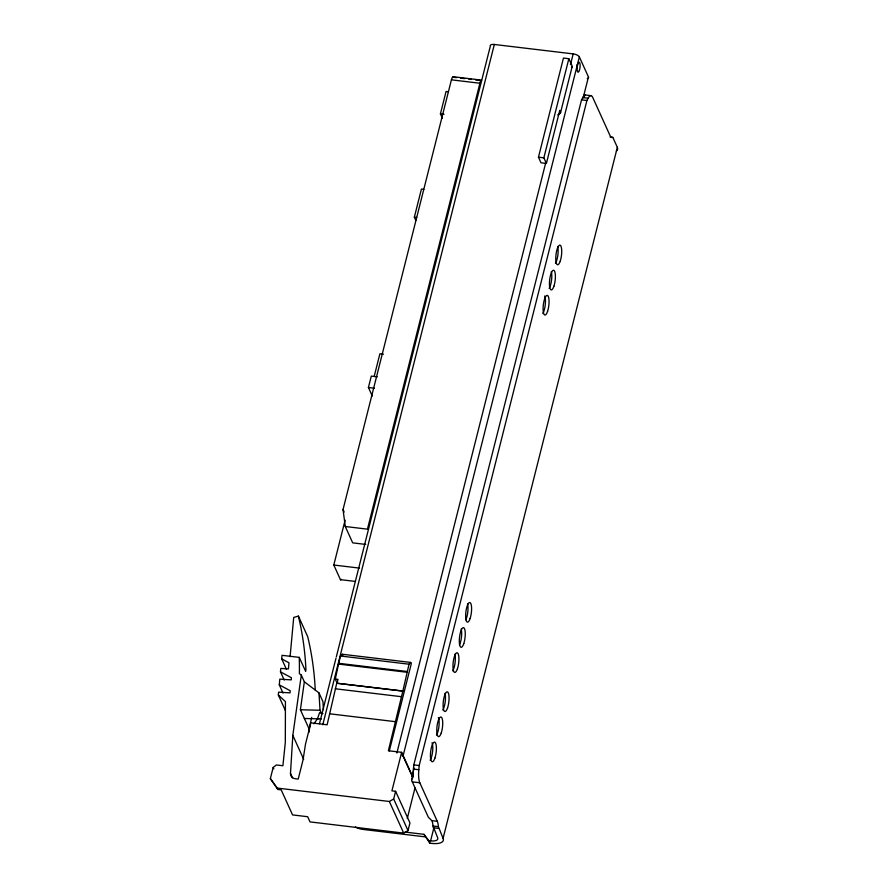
<?xml version="1.0" encoding="UTF-8"?>
<svg xmlns="http://www.w3.org/2000/svg" width="888" height="888" viewBox="0 0 888 888"><rect width="100%" height="100%" fill="white"/><g stroke="black" fill="none" stroke-linecap="round" stroke-linejoin="round"><path stroke-width="1.33" d="M292.485 777.81L290.487 773.393L292.818 735.353L301.31 675.091L299.378 673.615A364.779 318.115 -24.4 0 0 299.234 657.375L282.018 655.322L281.696 658.863L286.491 669.441M285.381 710.533L278.344 695.015L278.61 692.14L290.021 692.873L290.221 690.753L279.287 684.848L279.809 679.142L291.231 679.875L291.419 677.755L280.486 671.85L280.808 668.409L288.422 668.897L288.989 662.792L281.696 658.863M290.087 656.676L293.717 617.438L298.39 616.094L307.714 636.663A364.779 318.115 -24.4 0 1 315.24 690.02M405.039 832.067L423.942 834.332L428.738 840.659L430.591 840.869A9.435 3.796 14.2 0 0 437.673 837.75L433.011 826.029A15.718 4.396 -83.2 0 0 431.89 820.656L428.393 817.315L412.31 781.873A15.718 4.396 -83.2 0 1 411.61 779.586A19.469 3.497 -71.3 0 0 413.286 776.589A15.718 4.396 -83.2 0 1 413.42 769.075L413.808 764.89L581.518 99.867L582.761 97.569A15.718 4.396 -83.2 0 1 585.159 95.027A19.469 3.497 -71.3 0 0 584.237 95.072L583.56 97.758M443.068 838.394L438.406 826.673A15.718 4.396 -83.2 0 0 437.285 821.3L419.802 782.761A15.718 4.396 -83.2 0 1 418.814 769.718L419.203 765.534L586.913 100.511L588.156 98.213A15.718 4.396 -83.2 0 1 592.673 97.303L610.156 135.842A15.718 4.396 -83.2 0 0 612.221 137.474L612.809 137.351L617.338 147.341L443.068 838.394A15.096 6.061 14.2 0 1 431.735 843.4L429.881 843.178L423.942 834.332M308.991 732.212L309.834 725.23A439.138 269.73 -11 0 0 311.732 717.426M309.368 729.514L300.399 709.756L304.34 681.773L301.31 675.091M341.325 579.32L340.648 580.008A5.661 1.576 -83.2 0 1 340.437 579.642L333.799 565.023L345.121 520.146M290.487 773.393A6.294 5.483 -24.4 0 0 295.227 778.721L298.224 779.076L302.997 760.128L305.528 744L310.867 722.843L327.128 724.786L336.73 683.216L402.863 691.008L409.035 664.202L410.733 662.437L411.322 663.602L389.277 750.993M412.676 776.656L401.642 752.325L388.378 750.737L402.863 691.008M372.294 396.026L368.42 387.501L371.295 376.112L377.289 376.834M401.642 752.325L391.919 790.864L395.615 791.297L409.956 822.921L408.014 830.602L403.696 833.111L310.023 821.9L307.681 816.727L292.563 814.918L281.196 789.876L277.877 789.476L270.352 778.621L273.171 767.454L276.39 764.957L282.906 765.745L285.314 742.457L285.437 701.609L278.344 695.015M374.203 376.334L379.898 353.79L383.494 354.223M415.806 220.435L414.341 217.205L421.434 189.055L423.831 189.344M442.368 118.16L440.415 113.864L446.065 91.475L448.462 91.764M365.734 544.422L352.703 542.868L345.288 526.506L343.034 509.568L451.415 79.831A5.661 1.576 -83.2 0 1 453.824 77.323L456.543 77.645M453.169 76.723L481.651 80.131A5.661 1.576 -83.2 0 0 479.897 83.239L367.443 529.159L345.288 526.506M319.458 723.72L335.986 658.219M336.319 656.876L490.309 46.243A5.35 2.153 14.2 0 1 494.327 44.467L573.182 53.902A5.35 2.153 14.2 0 1 579.353 56.899L588.455 76.945L583.361 97.114M322.766 724.797L494.327 44.467M336.263 681.374L335.309 679.031L338.683 663.303L340.526 656.01L342.224 654.245L410.733 662.437M337.052 683.138L338.006 679.353L335.309 679.031M557.675 114.918L559.773 113.653A7.237 2.908 14.2 0 0 560.417 111.788L559.773 110.39L546.398 163.436L541.003 162.793L538.461 157.187L563.458 58.064L568.853 58.719L572.027 65.723A7.237 2.908 14.2 0 1 571.395 67.577M546.398 163.436L543.856 157.831L568.853 58.719M396.869 753.046L546.053 161.461M570.462 64.657L573.182 53.902M560.55 112.632L572.172 66.567M412.243 776.456A5.35 2.153 14.2 0 0 412.132 776.09L403.041 756.043L579.353 56.899M408.014 830.602L393.673 798.978L395.615 791.297M412.132 776.09L414.174 768.02M411.61 779.586L413.309 772.86M407.27 818.503L414.985 787.934M430.591 840.869L433.644 828.77M313.919 723.864L317.538 718.57L319.613 712.664L322.921 713.552M270.352 778.621L277.234 788.078L389.344 801.476L393.673 798.978M300.399 709.756L320.024 710.267L321.722 713.996M304.362 718.481L318.748 718.847M460.606 78.133L464.679 78.621M468.742 79.11L471.461 79.432M475.524 79.92L479.598 80.408M584.837 94.905L591.075 95.66M451.415 79.831L479.897 83.239M582.761 97.569L588.156 98.213M581.518 99.867L586.913 100.511M440.415 113.864L444.022 114.297M610.111 137.03L612.809 137.351M538.461 157.187L543.856 157.831M414.341 217.205L416.738 217.493M368.42 387.501L374.425 388.223M333.799 565.023L359.44 568.098M340.437 579.642L355.278 581.418M340.526 656.01L409.035 664.202M338.683 663.303L407.192 671.495M339.061 664.146L407.57 672.338M336.73 683.216L402.541 691.086M335.331 688.788L401.143 696.658M329.881 713.83L395.704 721.711M317.538 718.57L321.401 719.025M413.808 764.89L419.203 765.534M413.42 769.075L418.814 769.718M412.31 781.873L419.802 782.761M431.89 820.656L437.285 821.3M433.011 826.029L438.406 826.673M433.144 827.749L438.539 828.404M425.086 836.851L362.981 829.425A8.802 3.541 14.2 0 1 355.455 826.994M304.34 681.773L318.992 692.918L322.954 701.642L323.432 709.645M342.224 654.245L342.812 655.4M343.034 509.568L344.156 512.021M428.738 840.659L429.881 843.178M389.344 801.476L403.696 833.111M280.486 671.85L284.227 680.086M279.287 684.848L283.017 693.084M292.818 735.353L303.685 759.284M273.171 767.454L273.815 768.853M277.234 788.078L277.877 789.476M299.234 657.375L305.639 671.317L305.916 669.519A364.779 318.115 -24.4 0 0 298.39 616.094M318.992 692.918L320.024 710.267M577.133 64.58A5.028 1.41 -83.2 0 1 576.812 68.398M401.998 754.889A5.35 2.153 14.2 0 1 402.464 755.277M402.808 755.666A5.35 2.153 14.2 0 1 403.041 756.043M588.455 76.945A5.35 2.153 14.2 0 1 587.223 78.621M584.237 95.072A15.718 4.396 -83.2 0 1 584.826 95.749M432.034 742.712A9.901 2.764 -83.2 0 1 432.611 751.448A9.901 2.764 -83.2 0 1 430.136 760.25M617.338 147.341A15.096 6.061 14.2 0 1 616.383 150.971M557.653 246.52A9.901 2.764 -83.2 0 1 555.466 263.259M544.699 295.981A9.901 2.764 -83.2 0 1 545.265 304.717A9.901 2.764 -83.2 0 1 542.801 313.519M551.326 271.65A9.901 2.764 -83.2 0 1 549.128 288.389M461.194 629.037A9.901 2.764 -83.2 0 1 459.462 644.966M467.532 603.907A9.901 2.764 -83.2 0 1 465.8 619.835M438.372 717.593A9.901 2.764 -83.2 0 1 438.95 726.329A9.901 2.764 -83.2 0 1 436.474 735.12M444.999 693.262A9.901 2.764 -83.2 0 1 442.812 710M454.856 654.167A9.901 2.764 -83.2 0 1 452.669 670.906M579.387 70.363A5.028 1.41 -83.2 0 0 579.387 62.293A5.028 1.41 -83.2 0 0 577.111 69.053A5.028 1.41 -83.2 0 0 579.387 70.363M434.909 758.086A9.901 2.764 -83.2 0 0 434.909 742.213A9.901 2.764 -83.2 0 0 430.425 755.522A9.901 2.764 -83.2 0 0 434.909 758.086M441.247 732.955A9.901 2.764 -83.2 0 0 441.247 717.082A9.901 2.764 -83.2 0 0 436.763 730.391A9.901 2.764 -83.2 0 0 441.247 732.955M447.585 707.836A9.901 2.764 -83.2 0 0 447.585 691.952A9.901 2.764 -83.2 0 0 443.101 705.272A9.901 2.764 -83.2 0 0 447.585 707.836M457.442 668.742A9.901 2.764 -83.2 0 0 457.442 652.869A9.901 2.764 -83.2 0 0 452.958 666.178A9.901 2.764 -83.2 0 0 457.442 668.742M463.78 643.611A9.901 2.764 -83.2 0 0 463.78 627.738A9.901 2.764 -83.2 0 0 459.296 641.047A9.901 2.764 -83.2 0 0 463.78 643.611M470.118 618.481A9.901 2.764 -83.2 0 0 470.118 602.608A9.901 2.764 -83.2 0 0 465.634 615.917A9.901 2.764 -83.2 0 0 470.118 618.481M547.574 311.355A9.901 2.764 -83.2 0 0 547.563 295.471A9.901 2.764 -83.2 0 0 543.09 308.791A9.901 2.764 -83.2 0 0 547.574 311.355M553.912 286.225A9.901 2.764 -83.2 0 0 553.901 270.341A9.901 2.764 -83.2 0 0 549.428 283.661A9.901 2.764 -83.2 0 0 553.912 286.225M560.25 261.094A9.901 2.764 -83.2 0 0 560.239 245.221A9.901 2.764 -83.2 0 0 555.766 258.53A9.901 2.764 -83.2 0 0 560.25 261.094"/></g></svg>
